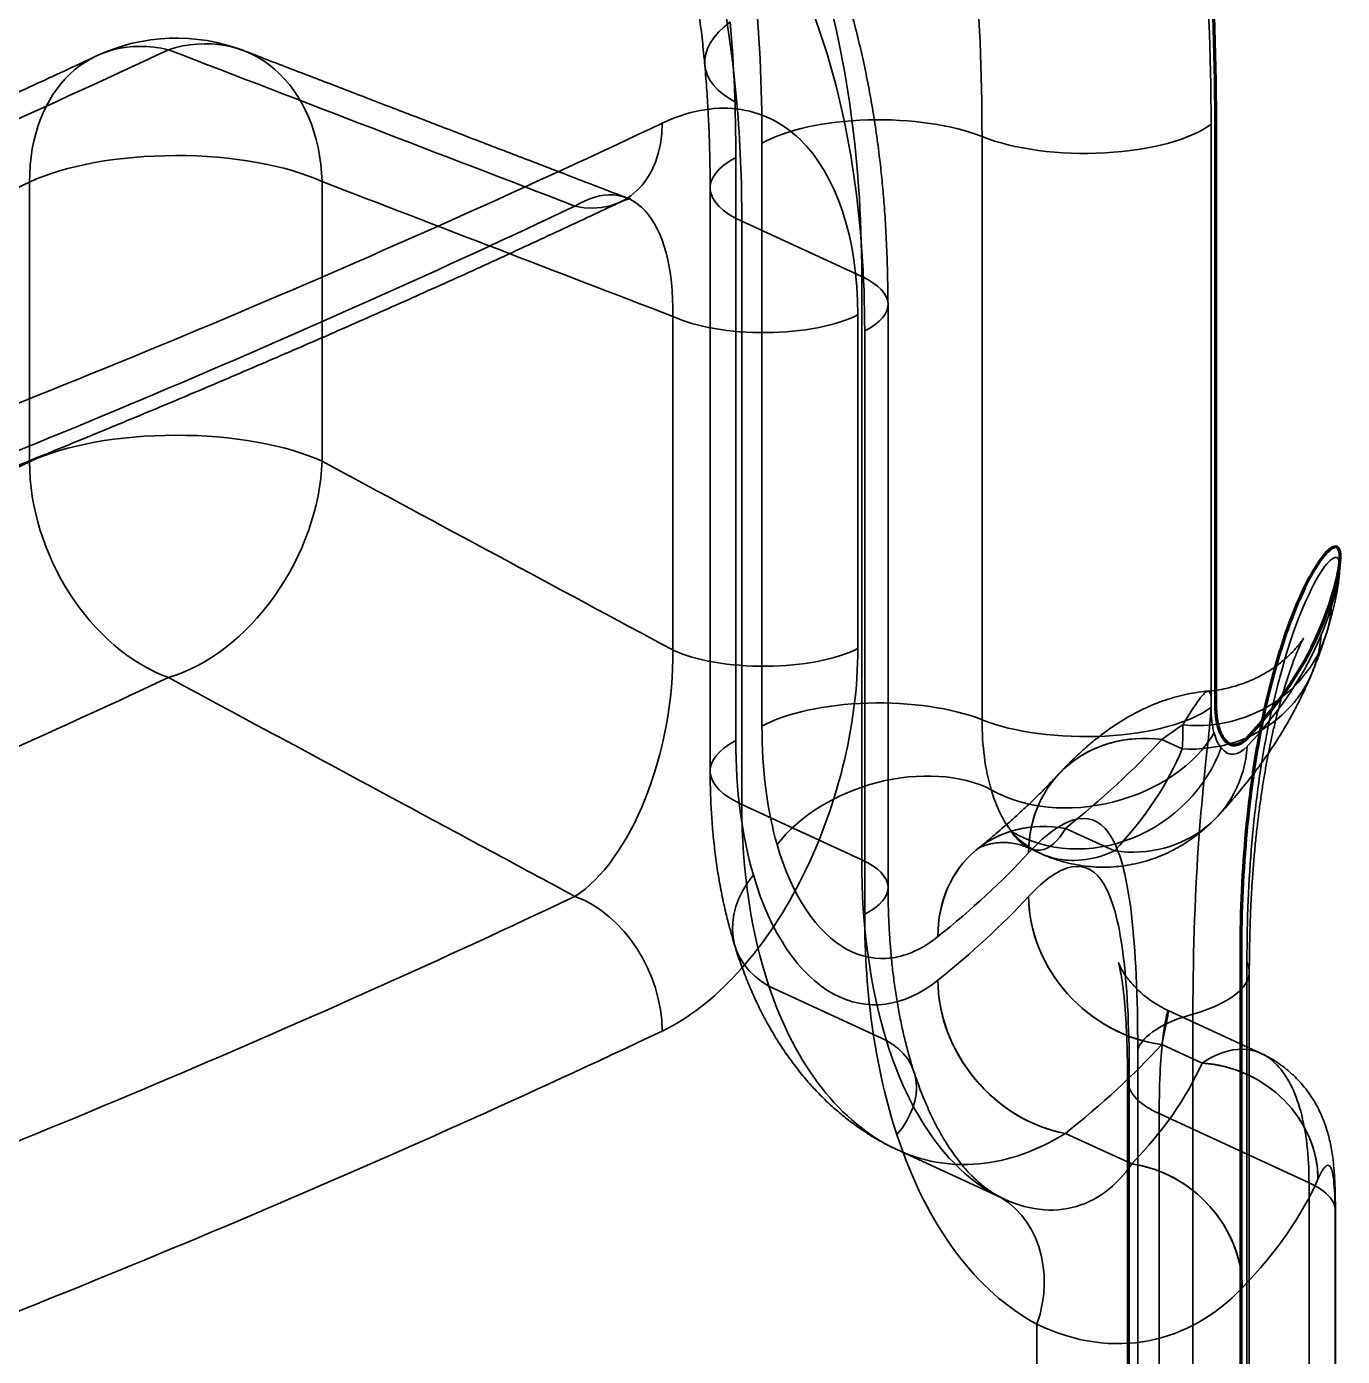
# Model space of a CAD drawing. Header units: millimetres. Extents: x -32 to 111, y -34 to 175.
# Drawn here: x 83 to 111, y 128.56 to 156.85 of the extents above; entities that cross this region are included whole.
import ezdxf

# ---------------------------------------------------------------- set-up
doc = ezdxf.new("R2010")
doc.units = ezdxf.units.MM
doc.layers.add('1', color=7, linetype='Continuous', true_color=0xffffff)

msp = doc.modelspace()

# ---------------------------------------------------------------- linework, layer by layer
at = {"layer": '1', "color": 151, "linetype": 'Continuous', "lineweight": 35}
for p, q in [((108.201, 142.364), (108.201, 154.769)), ((103.328, 154.507), (103.328, 142.102)), ((103.328, 142.102), (103.328, 154.507)), ((98.647, 154.368), (98.647, 141.963)), ((98.647, 141.963), (98.647, 154.368)), ((98.09, 141.659), (98.09, 154.064)), ((98.09, 154.064), (98.09, 141.659)), ((83.065, 153.541), (83.065, 147.592)), ((83.065, 147.592), (83.065, 153.541)), ((89.289, 153.55), (89.289, 147.601)), ((89.289, 147.601), (89.289, 153.55)), ((97.544, 153.416), (97.544, 141.012)), ((100.769, 151.529), (98.218, 152.705)), ((98.218, 140.301), (98.218, 152.705)), ((98.218, 152.705), (100.769, 151.529)), ((98.218, 152.705), (98.218, 140.301)), ((100.769, 151.529), (100.769, 139.124)), ((100.769, 139.124), (100.769, 151.529)), ((101.33, 138.531), (101.33, 150.936)), ((96.747, 143.587), (96.747, 150.683)), ((96.747, 150.683), (96.747, 143.587)), ((100.687, 143.617), (100.687, 150.713)), ((100.687, 150.713), (100.687, 143.617)), ((100.832, 150.374), (100.832, 137.969)), ((100.832, 137.969), (100.832, 150.374)), ((107.154, 141.682), (107.585, 141.483)), ((107.585, 141.483), (107.154, 141.682)), ((98.218, 140.301), (100.769, 139.124)), ((100.769, 139.124), (98.218, 140.301)), ((105.105, 139.792), (106.145, 139.313)), ((106.145, 139.313), (105.105, 139.792)), ((104.321, 139.375), (104.563, 139.263)), ((108.964, 118.414), (108.964, 136.951)), ((109.015, 118.207), (109.015, 136.744)), ((101.293, 135.282), (98.795, 136.434)), ((98.795, 136.434), (101.293, 135.282)), ((109.265, 135.006), (107.291, 135.917)), ((107.816, 135.843), (107.816, 117.306)), ((107.816, 117.306), (107.816, 135.843)), ((106.641, 135.087), (106.641, 116.55)), ((106.641, 116.55), (106.641, 135.087)), ((107.154, 135.194), (108.009, 134.8)), ((108.009, 134.8), (107.154, 135.194)), ((106.424, 134.437), (106.424, 115.9)), ((106.46, 116.073), (106.46, 134.61)), ((106.46, 134.61), (106.46, 116.073)), ((107.097, 133.726), (107.097, 115.189)), ((110.285, 132.255), (107.097, 133.726)), ((107.097, 115.189), (107.097, 133.726)), ((107.097, 133.726), (110.285, 132.255)), ((106.514, 132.654), (105.105, 133.304)), ((105.105, 133.304), (106.514, 132.654)), ((101.517, 132.96), (103.789, 131.912)), ((110.285, 113.718), (110.285, 132.255)), ((110.285, 132.255), (110.285, 113.718)), ((110.839, 131.588), (110.839, 126.106)), ((110.839, 126.106), (110.839, 131.588)), ((110.846, 113.126), (110.846, 131.663)), ((104.497, 129.243), (104.497, 102.278)), ((104.497, 102.278), (104.497, 129.243))]:
    msp.add_line(p, q, dxfattribs=at)
at = {"layer": '1', "color": 2, "linetype": 'Continuous', "lineweight": 200}
for p, q in [((108.294, 154.845), (108.294, 142.44)), ((108.833, 137.13), (108.833, 118.593))]:
    msp.add_line(p, q, dxfattribs=at)
at = {"layer": '1', "color": 151, "linetype": 'Continuous', "lineweight": 35}
msp.add_arc((86.186, 152.602), 4, 68.9765, 115.1193, dxfattribs=at)
for centre, major_axis, ratio, start_param, end_param in [((-99.417, 235.217), (249.993, 0), 0.375419, 5.226215, 5.564811), ((-99.417, 232.622), (-245, 0), 0.375419, 2.083226, 2.424614), ((-99.417, 232.622), (245, 0), 0.375419, 5.224819, 5.566207), ((-99.417, 232.622), (-247, 0), 0.375419, 2.084622, 2.423219), ((-99.417, 232.622), (247, 0), 0.375419, 5.226215, 5.564811), ((-99.417, 226.134), (245, 0), 0.375419, 5.224819, 5.566207), ((-99.417, 226.134), (-245, 0), 0.375419, 2.083226, 2.424614), ((-99.417, 226.134), (-247.5, 0), 0.375419, 2.084967, 2.422873), ((-99.417, 226.134), (247.5, 0), 0.375419, 5.22656, 5.564466), ((-99.417, 223.817), (-250, 0), 0.375419, 2.084967, 2.422873), ((-99.417, 223.817), (250, 0), 0.375419, 5.22656, 5.564466), ((86.186, 152.602), (1.698, -3.622), 0.723275, 2.620204, 4.137401), ((86.186, 152.602), (-1.698, 3.622), 0.723275, 5.761797, 7.278993), ((100.419, 156.296), (2.988, 0.269), 0.4751, 2.486303, 3.788775), ((100.419, 156.296), (-2.988, -0.269), 0.4751, 5.627895, 6.930368), ((86.186, 152.602), (1.435, 3.734), 0.737537, 5.235348, 6.817597), ((86.186, 152.602), (-1.435, -3.734), 0.737537, 2.093756, 3.676005), ((94.564, 155.374), (-1.07, 2.259), 0.726475, 2.617386, 4.134582), ((94.564, 155.374), (1.07, -2.259), 0.726475, 5.758978, 7.276174), ((101.135, 153.739), (3, 0), 0.375419, 0.750947, 2.548781), ((101.135, 153.739), (-3, 0), 0.375419, 3.89254, 5.690374), ((105.521, 155.276), (-3, 0), 0.375419, 0.750947, 2.675221), ((105.521, 155.276), (3, 0), 0.375419, 3.89254, 5.816814), ((86.186, 152.602), (4, 0), 0.375419, 0.683124, 2.46614), ((86.186, 152.602), (-4, 0), 0.375419, 3.824717, 5.607732), ((100.544, 153.416), (3, 0), 0.375419, 2.528836, 3.824717), ((100.544, 153.416), (-3, 0), 0.375419, 5.670428, 6.966309), ((98.83, 150.936), (-2.5, 0), 0.375419, 2.499757, 3.824717), ((98.83, 150.936), (2.5, 0), 0.375419, 5.641349, 6.966309), ((98.686, 151.276), (2.5, 0), 0.375419, 3.824717, 5.640377), ((98.686, 151.276), (-2.5, 0), 0.375419, 0.683124, 2.498784), ((86.186, 146.653), (-4, 0), 0.375419, 3.824717, 5.607732), ((86.186, 146.653), (4, 0), 0.375419, 0.683124, 2.46614), ((86.186, 146.653), (1.697, -3.622), 0.723404, 4.137704, 5.6549), ((86.186, 146.653), (-1.697, 3.622), 0.723404, 0.996111, 2.513308), ((86.186, 146.653), (-1.896, -3.522), 0.698239, 0.602702, 2.184951), ((86.186, 146.653), (1.896, 3.522), 0.698239, 3.744294, 5.326544), ((107.787, 144.821), (2.863, -0.896), 0.942018, 4.936409, 6.497479), ((107.787, 144.821), (-2.863, 0.896), 0.942018, 1.794816, 3.355886), ((107.585, 144.264), (-2.78, 1.126), 0.916318, 1.926252, 3.430332), ((107.585, 144.264), (2.78, -1.126), 0.916318, 5.067844, 6.571924), ((75.949, 145.885), (34.993, 0), 0.375419, 5.945903, 6.13225), ((98.686, 144.179), (2.5, 0), 0.375419, 3.824717, 5.640377), ((98.686, 144.179), (-2.5, 0), 0.375419, 0.683124, 2.498784), ((101.135, 141.334), (3, 0), 0.375419, 0.750947, 2.548781), ((101.135, 141.334), (-3, 0), 0.375419, 3.89254, 5.690374), ((105.521, 142.871), (3, 0), 0.375419, 3.89254, 5.816814), ((105.521, 142.871), (-3, 0), 0.375419, 0.750947, 2.675221), ((105.57, 142.403), (-2.92, -0.688), 0.706814, 0.642433, 2.549988), ((105.57, 142.403), (2.92, 0.688), 0.706814, 3.784026, 5.69158), ((107.154, 138.901), (-2.201, 2.038), 0.87549, 5.393479, 6.964276), ((107.154, 138.901), (2.201, -2.038), 0.87549, 2.251887, 3.822683), ((100.544, 141.012), (-3, 0), 0.375419, 5.670428, 6.966309), ((100.544, 141.012), (3, 0), 0.375419, 2.528836, 3.824717), ((105.688, 142.109), (-2.494, -1.667), 0.879249, 0.397939, 2.269907), ((105.688, 142.109), (2.494, 1.667), 0.879249, 3.539532, 5.411499), ((57.807, 148.12), (-52.242, 0), 0.375419, 2.703035, 2.807114), ((57.807, 148.12), (52.242, 0), 0.375419, 5.844628, 5.948707), ((106.145, 142.093), (2.192, -2.048), 0.874598, 5.397574, 6.901656), ((106.145, 142.093), (-2.192, 2.048), 0.874598, 2.255982, 3.760063), ((75.949, 143.29), (32, 0), 0.375419, 5.945786, 6.13225), ((75.949, 143.29), (-32, 0), 0.375419, 2.804194, 2.990658), ((101.476, 138.828), (2.867, 0.882), 0.656441, 0.596601, 2.401467), ((101.476, 138.828), (-2.867, -0.882), 0.656441, 3.738194, 5.54306), ((105.105, 137.012), (-1.875, 2.342), 0.839142, 5.521391, 7.092188), ((105.105, 137.012), (1.875, -2.342), 0.839142, 2.379799, 3.950595), ((57.807, 145.34), (-49.242, 0), 0.375419, 2.703035, 2.807114), ((57.807, 145.34), (49.242, 0), 0.375419, 5.844628, 5.948707), ((98.83, 138.531), (-2.5, 0), 0.375419, 2.499757, 3.824717), ((98.83, 138.531), (2.5, 0), 0.375419, 5.641349, 6.966309), ((100.94, 138.168), (-2.863, -0.897), 0.65145, 5.5227, 6.828463), ((100.94, 138.168), (2.863, 0.897), 0.65145, 2.381108, 3.686871), ((94.564, 136.063), (1.071, -2.259), 0.72639, 0.992789, 2.509985), ((94.564, 136.063), (-1.071, 2.259), 0.72639, 4.134381, 5.651578), ((57.807, 144.413), (49.242, 0), 0.375419, 5.844628, 5.948707), ((57.807, 144.413), (-49.242, 0), 0.375419, 2.703035, 2.807114), ((107.154, 137.975), (2.201, -2.038), 0.87549, 3.822683, 5.393479), ((107.154, 137.975), (-2.201, 2.038), 0.87549, 0.68109, 2.251887), ((106.015, 136.744), (-3, 0), 0.375419, 2.214693, 3.325978), ((106.015, 136.744), (3, 0), 0.375419, 5.356285, 6.467571), ((105.105, 136.085), (1.875, -2.342), 0.839142, 3.950595, 5.521391), ((105.105, 136.085), (-1.875, 2.342), 0.839142, 0.809002, 2.379799), ((109.617, 134.943), (3, 0), 0.375419, 2.214693, 3.012802), ((109.617, 134.943), (-3, 0), 0.375419, 5.356285, 6.154395), ((99.506, 133.836), (-2.378, -0.773), 0.641251, 2.33967, 3.680054), ((99.506, 133.836), (2.378, 0.773), 0.641251, 5.481263, 6.821647), ((57.807, 141.632), (-52.242, 0), 0.375419, 2.703035, 2.807114), ((57.807, 141.632), (52.242, 0), 0.375419, 5.844628, 5.948707), ((75.949, 136.802), (-32.5, 0), 0.375419, 2.794783, 2.976789), ((75.949, 136.802), (32.5, 0), 0.375419, 5.936375, 6.118381), ((108.009, 132.483), (-2.286, 1.013), 0.914297, 3.526434, 5.09723), ((108.009, 132.483), (2.286, -1.013), 0.914297, 0.384841, 1.955638), ((109.424, 134.437), (-3, 0), 0.375419, 6.128334, 6.966309), ((109.424, 134.437), (3, 0), 0.375419, 2.986741, 3.824717), ((106.514, 130.337), (1.801, -1.734), 0.871672, 0.698168, 2.268965), ((106.514, 130.337), (-1.801, 1.734), 0.871672, 3.839761, 5.410557), ((75.949, 134.484), (-35, 0), 0.375419, 2.794783, 2.976789), ((75.949, 134.484), (35, 0), 0.375419, 5.936375, 6.118381), ((108.346, 131.663), (-2.5, 0), 0.375419, 3.062167, 3.824717), ((108.346, 131.663), (2.5, 0), 0.375419, 6.203759, 6.966309), ((102.458, 129.786), (1.211, 2.187), 0.836569, 4.918896, 6.335494), ((102.458, 129.786), (-1.211, -2.187), 0.836569, 1.777303, 3.193902)]:
    msp.add_ellipse(centre, major_axis=major_axis, ratio=ratio, start_param=start_param, end_param=end_param, dxfattribs=at)
at = {"layer": '1', "color": 2, "linetype": 'Continuous', "lineweight": 200}
for centre, major_axis, start_param, end_param in [((-99.417, 235.402), (-250, 0), 2.084622, 2.423219), ((75.949, 146.07), (-35, 0), 2.804194, 2.990658)]:
    msp.add_ellipse(centre, major_axis=major_axis, ratio=0.375419, start_param=start_param, end_param=end_param, dxfattribs=at)
at = {"layer": '1', "color": 151, "linetype": 'Continuous', "lineweight": 35}
for points, knots in [([(84.076, 172.157), (83.837, 172.054), (83.142, 171.756), (81.983, 171.266), (80.595, 170.688), (79.193, 170.115), (77.777, 169.547), (76.349, 168.982), (74.906, 168.422), (73.451, 167.867), (71.983, 167.316), (70.502, 166.77), (69.008, 166.228), (67.501, 165.691), (65.982, 165.159), (64.45, 164.631), (62.906, 164.109), (61.349, 163.591), (59.781, 163.078), (58.2, 162.57), (56.608, 162.067), (55.004, 161.569), (53.388, 161.076), (51.761, 160.589), (50.122, 160.106), (48.472, 159.629), (46.811, 159.157), (45.139, 158.69), (43.456, 158.229), (41.763, 157.772), (40.058, 157.322), (38.343, 156.876), (36.618, 156.437), (34.883, 156.002), (33.137, 155.574), (31.382, 155.15), (29.616, 154.733), (27.841, 154.321), (26.057, 153.915), (24.263, 153.514), (22.459, 153.119), (21.065, 152.82), (20.272, 152.652), (20.086, 152.613)], [0, 0, 0, 0, 0.013224, 0.03828, 0.06334, 0.088402, 0.113467, 0.138535, 0.163606, 0.18868, 0.213757, 0.238836, 0.263919, 0.289003, 0.314091, 0.339181, 0.364273, 0.389368, 0.414465, 0.439565, 0.464667, 0.489771, 0.514878, 0.539987, 0.565098, 0.59021, 0.615325, 0.640442, 0.665561, 0.690682, 0.715805, 0.740929, 0.766056, 0.791184, 0.816313, 0.841445, 0.866578, 0.891712, 0.916849, 0.941986, 0.967125, 0.992266, 1, 1, 1, 1]), ([(22.608, 151.713), (22.933, 151.782), (23.874, 151.982), (25.425, 152.318), (27.259, 152.722), (29.084, 153.132), (30.899, 153.548), (32.705, 153.971), (34.502, 154.398), (36.289, 154.832), (38.066, 155.272), (39.833, 155.717), (41.591, 156.168), (43.338, 156.625), (45.076, 157.087), (46.802, 157.555), (48.519, 158.029), (50.225, 158.508), (51.92, 158.993), (53.604, 159.483), (55.278, 159.979), (56.94, 160.48), (58.591, 160.986), (60.231, 161.498), (61.859, 162.016), (63.476, 162.538), (65.082, 163.066), (66.675, 163.599), (68.257, 164.138), (69.827, 164.681), (71.384, 165.23), (72.93, 165.784), (74.463, 166.343), (75.984, 166.907), (77.492, 167.476), (78.987, 168.05), (80.47, 168.629), (81.94, 169.213), (83.397, 169.802), (84.841, 170.396), (86.286, 171), (87.244, 171.408), (87.727, 171.615)], [0, 0, 0, 0, 0.013281, 0.038528, 0.063776, 0.089025, 0.114276, 0.139528, 0.164782, 0.190038, 0.215295, 0.240553, 0.265814, 0.291076, 0.31634, 0.341605, 0.366872, 0.392142, 0.417413, 0.442686, 0.467961, 0.493238, 0.518517, 0.543799, 0.569082, 0.594368, 0.619656, 0.644947, 0.670239, 0.695534, 0.720832, 0.746132, 0.771435, 0.79674, 0.822048, 0.847358, 0.872671, 0.897987, 0.923306, 0.948628, 0.973953, 1, 1, 1, 1]), ([(98.112, 155.225), (97.915, 157.499), (97.454, 159.505), (96.388, 162.036), (95.969, 162.796), (95.034, 164.107), (94.514, 164.668), (92.787, 166.063), (91.462, 166.579), (89.24, 166.722), (88.472, 166.662), (86.9, 166.336), (86.081, 166.064), (85.263, 165.694)], [0, 0, 0, 0, 0.25, 0.25, 0.375, 0.375, 0.5, 0.5, 0.75, 0.75, 0.875, 0.875, 1, 1, 1, 1]), ([(85.263, 165.694), (86.081, 166.064), (86.9, 166.336), (88.472, 166.662), (89.24, 166.722), (91.462, 166.579), (92.787, 166.063), (94.514, 164.668), (95.034, 164.107), (95.969, 162.796), (96.388, 162.036), (97.454, 159.505), (97.915, 157.499), (98.112, 155.225)], [0, 0, 0, 0, 0.125, 0.125, 0.25, 0.25, 0.5, 0.5, 0.625, 0.625, 0.75, 0.75, 1, 1, 1, 1]), ([(92.463, 166.054), (92.547, 166.015), (92.722, 165.929), (92.983, 165.782), (93.244, 165.614), (93.496, 165.432), (93.739, 165.236), (93.975, 165.027), (94.202, 164.804), (94.424, 164.566), (94.636, 164.317), (94.839, 164.056), (95.035, 163.783), (95.223, 163.498), (95.405, 163.2), (95.581, 162.888), (95.752, 162.561), (95.917, 162.22), (96.075, 161.864), (96.227, 161.495), (96.37, 161.115), (96.506, 160.723), (96.634, 160.319), (96.754, 159.904), (96.866, 159.476), (96.97, 159.037), (97.066, 158.585), (97.154, 158.121), (97.233, 157.648), (97.304, 157.165), (97.366, 156.672), (97.406, 156.29), (97.426, 156.073), (97.431, 156.026)], [0, 0, 0, 0, 0.035602, 0.074706, 0.113212, 0.150948, 0.187854, 0.223046, 0.259187, 0.294298, 0.328491, 0.36192, 0.394738, 0.427087, 0.459098, 0.49089, 0.522559, 0.554134, 0.586104, 0.617773, 0.649204, 0.680453, 0.711575, 0.74262, 0.773634, 0.804661, 0.835728, 0.866878, 0.898083, 0.929051, 0.960132, 0.991476, 1, 1, 1, 1]), ([(86.864, 164.956), (88.742, 165.73), (90.606, 166.005), (93.962, 165.526), (95.5, 164.769), (97.399, 162.942), (97.976, 162.206), (98.97, 160.537), (99.389, 159.607), (100.073, 157.552), (100.335, 156.425), (100.681, 154.07), (100.769, 152.831), (100.769, 151.529)], [0, 0, 0, 0, 0.25, 0.25, 0.5, 0.5, 0.625, 0.625, 0.75, 0.75, 0.875, 0.875, 1, 1, 1, 1]), ([(100.769, 151.529), (100.769, 152.831), (100.681, 154.07), (100.335, 156.425), (100.073, 157.552), (99.389, 159.607), (98.97, 160.537), (97.976, 162.206), (97.399, 162.942), (95.5, 164.769), (93.962, 165.526), (90.606, 166.005), (88.742, 165.73), (86.864, 164.956)], [0, 0, 0, 0, 0.125, 0.125, 0.25, 0.25, 0.375, 0.375, 0.5, 0.5, 0.75, 0.75, 1, 1, 1, 1]), ([(101.328, 150.936), (101.327, 151.028), (101.323, 151.34), (101.312, 151.851), (101.288, 152.448), (101.255, 152.978), (101.214, 153.458), (101.164, 153.94), (101.1, 154.45), (101.019, 154.988), (100.927, 155.518), (100.822, 156.041), (100.704, 156.556), (100.575, 157.062), (100.433, 157.556), (100.28, 158.041), (100.114, 158.516), (99.935, 158.981), (99.745, 159.433), (99.542, 159.873), (99.328, 160.301), (99.101, 160.718), (98.862, 161.121), (98.612, 161.508), (98.353, 161.88), (98.082, 162.239), (97.8, 162.583), (97.507, 162.912), (97.205, 163.224), (96.896, 163.518), (96.578, 163.795), (96.253, 164.055), (95.918, 164.3), (95.575, 164.528), (95.224, 164.74), (94.866, 164.936), (94.62, 165.056), (94.496, 165.113), (94.495, 165.114)], [0, 0, 0, 0, 0.014169, 0.048488, 0.079321, 0.107561, 0.131915, 0.155716, 0.185387, 0.215101, 0.244856, 0.274652, 0.304487, 0.334358, 0.364175, 0.3938, 0.423718, 0.45353, 0.483254, 0.512908, 0.542511, 0.572131, 0.602079, 0.631158, 0.660347, 0.689563, 0.718696, 0.747662, 0.776377, 0.804764, 0.832769, 0.860726, 0.888629, 0.91648, 0.944281, 0.972038, 0.999757, 1, 1, 1, 1]), ([(88.745, 162.021), (90.389, 162.726), (91.993, 162.987), (94.903, 162.621), (96.237, 161.986), (97.889, 160.414), (98.392, 159.778), (99.259, 158.325), (99.625, 157.512), (100.222, 155.707), (100.452, 154.712), (100.755, 152.63), (100.832, 151.532), (100.832, 150.374)], [0, 0, 0, 0, 0.25, 0.25, 0.5, 0.5, 0.625, 0.625, 0.75, 0.75, 0.875, 0.875, 1, 1, 1, 1]), ([(100.832, 150.374), (100.832, 151.532), (100.755, 152.63), (100.452, 154.712), (100.222, 155.707), (99.625, 157.512), (99.259, 158.325), (98.392, 159.778), (97.889, 160.414), (96.237, 161.986), (94.903, 162.621), (91.993, 162.987), (90.389, 162.726), (88.745, 162.021)], [0, 0, 0, 0, 0.125, 0.125, 0.25, 0.25, 0.375, 0.375, 0.5, 0.5, 0.75, 0.75, 1, 1, 1, 1]), ([(84.488, 156.223), (84.26, 156.116), (83.59, 155.804), (82.472, 155.289), (81.128, 154.68), (79.776, 154.078), (78.412, 153.481), (77.036, 152.89), (75.642, 152.3), (74.235, 151.714), (72.814, 151.133), (71.38, 150.557), (69.932, 149.984), (68.471, 149.416), (66.996, 148.852), (65.508, 148.293), (64.006, 147.738), (62.493, 147.188), (60.966, 146.642), (59.428, 146.102), (57.876, 145.565), (56.31, 145.033), (54.732, 144.506), (53.141, 143.984), (51.538, 143.466), (49.924, 142.954), (48.3, 142.447), (46.665, 141.946), (45.02, 141.45), (43.363, 140.959), (41.693, 140.473), (40.012, 139.992), (38.32, 139.516), (36.615, 139.045), (34.9, 138.579), (33.174, 138.119), (31.436, 137.664), (29.688, 137.214), (27.929, 136.77), (26.16, 136.331), (24.381, 135.898), (22.592, 135.47), (20.793, 135.048), (18.985, 134.632), (17.168, 134.221), (15.341, 133.817), (13.505, 133.418), (11.661, 133.024), (9.808, 132.637), (7.947, 132.256), (6.079, 131.881), (4.245, 131.521), (3.033, 131.287), (2.446, 131.175)], [0, 0, 0, 0, 0.010344, 0.03021, 0.050067, 0.069912, 0.089475, 0.109254, 0.129028, 0.148799, 0.168568, 0.18834, 0.208113, 0.227892, 0.247678, 0.267472, 0.287279, 0.307093, 0.326864, 0.346659, 0.366471, 0.386298, 0.406133, 0.425973, 0.445812, 0.465645, 0.485466, 0.505273, 0.525053, 0.544852, 0.564662, 0.584481, 0.604308, 0.624142, 0.643984, 0.663831, 0.683683, 0.70354, 0.723401, 0.743265, 0.76313, 0.782997, 0.802864, 0.822731, 0.842597, 0.86246, 0.882321, 0.902178, 0.92203, 0.941878, 0.961719, 0.981532, 1, 1, 1, 1]), ([(86.019, 156.354), (80.398, 153.717), (74.429, 151.205), (61.804, 146.426), (55.13, 144.154), (41.208, 139.9), (33.938, 137.91), (18.884, 134.234), (11.114, 132.549), (3.1, 131.02)], [0, 0, 0, 0, 0.25, 0.25, 0.5, 0.5, 0.75, 0.75, 1, 1, 1, 1]), ([(3.1, 131.02), (11.114, 132.549), (18.884, 134.234), (33.938, 137.91), (41.208, 139.9), (55.13, 144.154), (61.804, 146.426), (74.429, 151.205), (80.398, 153.717), (86.019, 156.354)], [0, 0, 0, 0, 0.25, 0.25, 0.5, 0.5, 0.75, 0.75, 1, 1, 1, 1]), ([(97.43, 156.027), (97.439, 155.935), (97.461, 155.671), (97.492, 155.228), (97.519, 154.697), (97.536, 154.189), (97.543, 153.761), (97.545, 153.512), (97.546, 153.416)], [0, 0, 0, 0, 0.109402, 0.313975, 0.518645, 0.72297, 0.893571, 1, 1, 1, 1]), ([(100.687, 150.713), (100.687, 152.355), (100.221, 153.712), (99.067, 154.818), (98.609, 155.037), (97.607, 155.153), (97.073, 155.052), (96.523, 154.792)], [0, 0, 0, 0, 0.5, 0.5, 0.75, 0.75, 1, 1, 1, 1]), ([(96.523, 154.792), (97.073, 155.052), (97.607, 155.153), (98.609, 155.037), (99.067, 154.818), (100.221, 153.712), (100.687, 152.355), (100.687, 150.713)], [0, 0, 0, 0, 0.25, 0.25, 0.5, 0.5, 1, 1, 1, 1]), ([(96.523, 154.792), (90.883, 152.12), (84.876, 149.574), (72.135, 144.728), (65.407, 142.434), (51.348, 138.139), (43.987, 136.13), (28.784, 132.437), (20.927, 130.747), (12.812, 129.215)], [0, 0, 0, 0, 0.25, 0.25, 0.5, 0.5, 0.75, 0.75, 1, 1, 1, 1]), ([(12.812, 129.215), (20.927, 130.747), (28.784, 132.437), (43.987, 136.13), (51.348, 138.139), (65.407, 142.434), (72.135, 144.728), (84.876, 149.574), (90.883, 152.12), (96.523, 154.792)], [0, 0, 0, 0, 0.25, 0.25, 0.5, 0.5, 0.75, 0.75, 1, 1, 1, 1]), ([(83.065, 153.541), (77.526, 150.944), (71.646, 148.469), (59.208, 143.762), (52.633, 141.524), (38.919, 137.333), (31.758, 135.373), (16.929, 131.751), (9.276, 130.091), (1.382, 128.584)], [0, 0, 0, 0, 0.25, 0.25, 0.5, 0.5, 0.75, 0.75, 1, 1, 1, 1]), ([(1.382, 128.584), (9.276, 130.091), (16.929, 131.751), (31.758, 135.373), (38.919, 137.333), (52.633, 141.524), (59.208, 143.762), (71.646, 148.469), (77.526, 150.944), (83.065, 153.541)], [0, 0, 0, 0, 0.25, 0.25, 0.5, 0.5, 0.75, 0.75, 1, 1, 1, 1]), ([(96.747, 150.683), (96.77, 151.706), (96.545, 152.513), (95.779, 153.343), (95.244, 153.38), (94.668, 153.029)], [0, 0, 0, 0, 0.5, 0.5, 1, 1, 1, 1]), ([(94.668, 153.029), (95.244, 153.38), (95.779, 153.343), (96.545, 152.513), (96.77, 151.706), (96.747, 150.683)], [0, 0, 0, 0, 0.5, 0.5, 1, 1, 1, 1]), ([(94.668, 153.029), (89.081, 150.384), (83.13, 147.861), (70.509, 143.062), (63.845, 140.79), (49.919, 136.535), (42.628, 134.545), (27.57, 130.887), (19.788, 129.212), (11.75, 127.695)], [0, 0, 0, 0, 0.25, 0.25, 0.5, 0.5, 0.75, 0.75, 1, 1, 1, 1]), ([(11.75, 127.695), (19.788, 129.212), (27.57, 130.887), (42.628, 134.545), (49.919, 136.535), (63.845, 140.79), (70.509, 143.062), (83.13, 147.861), (89.081, 150.384), (94.668, 153.029)], [0, 0, 0, 0, 0.25, 0.25, 0.5, 0.5, 0.75, 0.75, 1, 1, 1, 1]), ([(12.153, 127.597), (12.467, 127.657), (13.414, 127.836), (14.989, 128.14), (16.874, 128.511), (18.747, 128.887), (20.611, 129.269), (22.467, 129.657), (24.315, 130.052), (26.154, 130.452), (27.983, 130.858), (29.803, 131.27), (31.614, 131.688), (33.416, 132.112), (35.209, 132.542), (36.993, 132.977), (38.768, 133.419), (40.531, 133.866), (42.285, 134.318), (44.027, 134.776), (45.761, 135.24), (47.485, 135.71), (49.199, 136.186), (50.903, 136.667), (52.596, 137.153), (54.277, 137.645), (55.945, 138.142), (57.602, 138.644), (59.246, 139.151), (60.878, 139.664), (62.5, 140.181), (64.111, 140.705), (65.711, 141.234), (67.299, 141.768), (68.876, 142.307), (70.442, 142.852), (71.995, 143.402), (73.537, 143.957), (75.066, 144.517), (76.583, 145.082), (78.087, 145.653), (79.579, 146.228), (81.057, 146.808), (82.523, 147.392), (83.975, 147.982), (85.414, 148.576), (86.84, 149.175), (88.252, 149.778), (89.65, 150.386), (91.034, 150.999), (92.404, 151.615), (93.759, 152.236), (94.833, 152.737), (95.455, 153.031), (95.634, 153.115)], [0, 0, 0, 0, 0.009732, 0.029388, 0.049035, 0.068665, 0.088231, 0.107859, 0.127481, 0.147098, 0.166713, 0.186328, 0.205944, 0.225564, 0.245189, 0.264821, 0.284464, 0.304121, 0.323725, 0.34335, 0.362991, 0.382643, 0.402304, 0.421967, 0.441628, 0.461282, 0.480924, 0.50055, 0.520151, 0.539767, 0.559392, 0.579026, 0.598669, 0.618319, 0.637976, 0.657639, 0.677307, 0.69698, 0.716657, 0.736336, 0.756018, 0.775702, 0.795386, 0.81507, 0.834753, 0.854435, 0.874114, 0.89379, 0.913462, 0.933129, 0.952792, 0.97246, 0.992064, 1, 1, 1, 1]), ([(95.634, 153.115), (95.656, 153.125), (95.701, 153.145), (95.758, 153.166), (95.803, 153.179), (95.833, 153.186), (95.845, 153.187), (95.845, 153.187), (95.834, 153.187), (95.805, 153.19), (95.779, 153.198), (95.766, 153.203), (95.765, 153.203)], [0, 0, 0, 0, 0.079848, 0.172783, 0.266922, 0.362945, 0.449314, 0.540199, 0.669156, 0.814301, 0.992176, 1, 1, 1, 1]), ([(83.065, 147.592), (77.526, 144.999), (71.64, 142.523), (59.177, 137.81), (52.609, 135.576), (38.893, 131.387), (31.723, 129.424), (16.922, 125.806), (9.276, 124.146), (1.382, 122.636)], [0, 0, 0, 0, 0.25, 0.25, 0.5, 0.5, 0.75, 0.75, 1, 1, 1, 1]), ([(1.382, 122.636), (9.276, 124.146), (16.922, 125.806), (31.723, 129.424), (38.893, 131.387), (52.609, 135.576), (59.177, 137.81), (71.64, 142.523), (77.526, 144.999), (83.065, 147.592)], [0, 0, 0, 0, 0.25, 0.25, 0.5, 0.5, 0.75, 0.75, 1, 1, 1, 1]), ([(108.964, 136.951), (108.964, 137.85), (109.001, 138.695), (109.139, 140.278), (109.241, 141.022), (109.609, 142.999), (109.941, 144.015), (110.377, 144.983), (110.513, 145.22), (110.736, 145.513), (110.824, 145.572), (110.987, 145.509), (110.959, 145.147), (110.764, 144.518)], [0, 0, 0, 0, 0.125, 0.125, 0.25, 0.25, 0.5, 0.5, 0.625, 0.625, 0.75, 0.75, 1, 1, 1, 1]), ([(110.654, 143.931), (110.66, 143.953), (110.69, 144.05), (110.737, 144.214), (110.794, 144.425), (110.844, 144.64), (110.882, 144.836), (110.91, 145.008), (110.928, 145.156), (110.936, 145.25), (110.939, 145.289)], [0, 0, 0, 0, 0.048816, 0.21898, 0.390033, 0.570968, 0.711013, 0.829065, 0.930909, 1, 1, 1, 1]), ([(110.764, 144.518), (110.749, 144.469), (110.733, 144.42), (110.7, 144.321), (110.682, 144.27), (110.627, 144.119), (110.588, 144.017), (110.545, 143.912)], [0, 0, 0, 0, 0.255303, 0.255303, 0.510606, 0.510606, 1, 1, 1, 1]), ([(109.015, 136.742), (109.015, 136.88), (109.018, 137.149), (109.026, 137.533), (109.036, 137.884), (109.05, 138.213), (109.069, 138.548), (109.093, 138.906), (109.124, 139.276), (109.161, 139.641), (109.201, 139.994), (109.245, 140.333), (109.292, 140.657), (109.343, 140.965), (109.395, 141.258), (109.451, 141.541), (109.51, 141.815), (109.571, 142.077), (109.633, 142.323), (109.694, 142.549), (109.754, 142.756), (109.812, 142.942), (109.869, 143.113), (109.924, 143.271), (109.978, 143.412), (110.027, 143.534), (110.07, 143.635), (110.106, 143.713), (110.133, 143.77), (110.152, 143.807), (110.164, 143.829), (110.169, 143.837), (110.165, 143.832), (110.154, 143.814), (110.135, 143.785), (110.107, 143.747), (110.071, 143.701), (110.027, 143.647), (109.974, 143.587), (109.911, 143.521), (109.837, 143.45), (109.752, 143.374), (109.655, 143.295), (109.544, 143.214), (109.418, 143.131), (109.278, 143.049), (109.122, 142.971), (108.952, 142.898), (108.77, 142.833), (108.576, 142.779), (108.374, 142.738), (108.225, 142.719), (108.145, 142.711), (108.135, 142.711)], [0, 0, 0, 0, 0.026098, 0.051232, 0.074007, 0.09496, 0.117298, 0.142883, 0.1699, 0.196883, 0.223786, 0.250558, 0.277147, 0.303502, 0.329604, 0.355832, 0.383173, 0.410549, 0.437773, 0.464695, 0.49116, 0.517012, 0.542177, 0.569548, 0.596076, 0.622234, 0.647822, 0.672618, 0.693938, 0.714051, 0.732853, 0.752891, 0.769549, 0.785121, 0.799588, 0.813053, 0.825643, 0.837504, 0.848791, 0.859664, 0.870286, 0.880813, 0.891354, 0.902034, 0.912967, 0.924232, 0.935863, 0.947846, 0.960133, 0.972657, 0.985355, 0.998171, 1, 1, 1, 1]), ([(110.359, 143.124), (110.38, 143.175), (110.436, 143.313), (110.523, 143.544), (110.597, 143.756), (110.639, 143.888), (110.65, 143.924)], [0, 0, 0, 0, 0.186282, 0.503448, 0.861564, 1, 1, 1, 1]), ([(94.668, 138.346), (95.244, 138.711), (95.782, 139.466), (96.545, 141.376), (96.77, 142.543), (96.747, 143.587)], [0, 0, 0, 0, 0.5, 0.5, 1, 1, 1, 1]), ([(96.747, 143.587), (96.77, 142.543), (96.545, 141.376), (95.782, 139.466), (95.244, 138.711), (94.668, 138.346)], [0, 0, 0, 0, 0.5, 0.5, 1, 1, 1, 1]), ([(96.523, 135.48), (97.622, 136.001), (98.686, 137.164), (99.837, 139.403), (100.15, 140.235), (100.575, 141.935), (100.687, 142.796), (100.687, 143.617)], [0, 0, 0, 0, 0.5, 0.5, 0.75, 0.75, 1, 1, 1, 1]), ([(100.687, 143.617), (100.687, 142.796), (100.575, 141.935), (100.15, 140.235), (99.837, 139.403), (98.686, 137.164), (97.622, 136.001), (96.523, 135.48)], [0, 0, 0, 0, 0.25, 0.25, 0.5, 0.5, 1, 1, 1, 1]), ([(108.337, 140.045), (108.394, 140.107), (108.556, 140.283), (108.81, 140.577), (109.091, 140.93), (109.353, 141.286), (109.594, 141.646), (109.814, 142.008), (110.015, 142.372), (110.191, 142.729), (110.304, 142.986), (110.358, 143.119), (110.366, 143.137)], [0, 0, 0, 0, 0.066303, 0.187601, 0.307689, 0.426121, 0.542785, 0.657619, 0.770613, 0.881802, 0.98363, 1, 1, 1, 1]), ([(86.019, 143.001), (80.398, 140.368), (74.424, 137.855), (61.773, 133.07), (55.105, 130.802), (41.182, 126.549), (33.902, 124.556), (18.876, 120.884), (11.114, 119.2), (3.1, 117.667)], [0, 0, 0, 0, 0.25, 0.25, 0.5, 0.5, 0.75, 0.75, 1, 1, 1, 1]), ([(3.1, 117.667), (11.114, 119.2), (18.876, 120.884), (33.902, 124.556), (41.182, 126.549), (55.105, 130.802), (61.773, 133.07), (74.424, 137.855), (80.398, 140.368), (86.019, 143.001)], [0, 0, 0, 0, 0.25, 0.25, 0.5, 0.5, 0.75, 0.75, 1, 1, 1, 1]), ([(108.134, 142.712), (108.104, 142.709), (107.993, 142.698), (107.805, 142.671), (107.571, 142.622), (107.342, 142.56), (107.118, 142.484), (106.897, 142.395), (106.68, 142.294), (106.458, 142.176), (106.234, 142.041), (106.008, 141.888), (105.822, 141.748), (105.686, 141.638), (105.605, 141.57), (105.533, 141.507), (105.437, 141.422), (105.32, 141.312), (105.184, 141.178), (105.07, 141.061), (105.002, 140.99), (104.975, 140.962)], [0, 0, 0, 0, 0.02098, 0.077527, 0.134715, 0.192807, 0.252129, 0.31309, 0.376205, 0.442606, 0.516258, 0.591175, 0.671129, 0.715635, 0.740547, 0.765598, 0.790085, 0.844762, 0.900881, 0.960133, 1, 1, 1, 1]), ([(107.816, 135.843), (107.816, 137.267), (107.868, 138.541), (108.017, 140.601), (108.113, 141.401), (108.218, 142.449), (108.227, 142.707), (108.059, 142.714), (107.884, 142.469), (107.6, 141.992)], [0, 0, 0, 0, 0.25, 0.25, 0.5, 0.5, 0.75, 0.75, 1, 1, 1, 1]), ([(107.6, 141.992), (107.884, 142.469), (108.059, 142.714), (108.227, 142.707), (108.218, 142.449), (108.113, 141.401), (108.017, 140.601), (107.868, 138.541), (107.816, 137.267), (107.816, 135.843)], [0, 0, 0, 0, 0.25, 0.25, 0.5, 0.5, 0.75, 0.75, 1, 1, 1, 1]), ([(108.262, 141.83), (108.252, 141.868), (108.243, 141.909), (108.228, 141.995), (108.221, 142.04), (108.206, 142.173), (108.201, 142.267), (108.201, 142.364)], [0, 0, 0, 0, 0.260426, 0.260426, 0.520908, 0.520908, 1, 1, 1, 1]), ([(107.585, 141.483), (107.585, 141.483), (107.585, 141.483), (107.602, 141.664), (107.607, 141.833), (107.6, 141.992)], [0, 0, 0, 0, 0.000041, 0.000041, 1, 1, 1, 1]), ([(107.6, 141.992), (107.607, 141.833), (107.602, 141.664), (107.585, 141.483), (107.585, 141.483), (107.585, 141.483)], [0, 0, 0, 0, 0.999959, 0.999959, 1, 1, 1, 1]), ([(108.411, 141.508), (108.396, 141.528), (108.381, 141.549), (108.353, 141.595), (108.34, 141.62), (108.304, 141.698), (108.282, 141.757), (108.265, 141.822)], [0, 0, 0, 0, 0.259071, 0.259071, 0.518231, 0.518231, 1, 1, 1, 1]), ([(97.543, 141.013), (97.544, 140.972), (97.545, 140.782), (97.553, 140.455), (97.575, 140.03), (97.609, 139.616), (97.657, 139.199), (97.717, 138.787), (97.791, 138.382), (97.872, 138.012), (97.953, 137.692), (98.02, 137.458), (98.058, 137.328), (98.073, 137.279)], [0, 0, 0, 0, 0.031261, 0.144862, 0.247748, 0.356712, 0.466293, 0.576241, 0.685849, 0.796317, 0.883173, 0.956127, 1, 1, 1, 1]), ([(104.952, 140.939), (104.907, 140.891), (104.775, 140.75), (104.546, 140.517), (104.258, 140.24), (103.954, 139.962), (103.639, 139.688), (103.394, 139.485), (103.258, 139.376), (103.231, 139.354)], [0, 0, 0, 0, 0.093837, 0.269168, 0.444224, 0.619034, 0.793705, 0.959024, 1, 1, 1, 1]), ([(104.32, 139.271), (104.722, 139.705), (105.069, 139.94), (105.667, 140.045), (105.908, 139.909), (106.285, 139.243), (106.42, 138.711), (106.598, 137.202), (106.641, 136.226), (106.641, 135.087)], [0, 0, 0, 0, 0.25, 0.25, 0.5, 0.5, 0.75, 0.75, 1, 1, 1, 1]), ([(106.641, 135.087), (106.641, 136.226), (106.598, 137.202), (106.42, 138.711), (106.285, 139.243), (105.908, 139.909), (105.667, 140.045), (105.069, 139.94), (104.722, 139.705), (104.32, 139.271)], [0, 0, 0, 0, 0.25, 0.25, 0.5, 0.5, 0.75, 0.75, 1, 1, 1, 1]), ([(103.957, 139.722), (104.146, 139.433), (104.365, 139.309), (104.77, 139.353), (104.95, 139.521), (105.105, 139.792)], [0, 0, 0, 0, 0.5, 0.5, 1, 1, 1, 1]), ([(105.105, 139.792), (104.95, 139.521), (104.77, 139.353), (104.365, 139.309), (104.146, 139.433), (103.957, 139.722)], [0, 0, 0, 0, 0.5, 0.5, 1, 1, 1, 1]), ([(104.563, 139.264), (104.609, 139.242), (104.731, 139.189), (104.933, 139.116), (105.169, 139.051), (105.408, 139.004), (105.647, 138.975), (105.886, 138.964), (106.123, 138.971), (106.358, 138.996), (106.589, 139.037), (106.806, 139.092), (107.016, 139.16), (107.215, 139.241), (107.408, 139.334), (107.588, 139.436), (107.758, 139.545), (107.913, 139.66), (108.053, 139.775), (108.175, 139.885), (108.253, 139.961), (108.291, 139.999), (108.297, 140.005)], [0, 0, 0, 0, 0.036942, 0.097076, 0.156625, 0.215642, 0.274176, 0.332272, 0.389967, 0.447309, 0.504345, 0.561125, 0.611181, 0.66524, 0.716761, 0.767568, 0.817333, 0.86563, 0.911747, 0.954664, 0.993227, 1, 1, 1, 1]), ([(103.282, 139.39), (103.281, 139.39), (103.267, 139.379), (103.25, 139.367), (103.233, 139.355), (103.232, 139.355), (103.247, 139.364), (103.271, 139.378), (103.323, 139.404), (103.393, 139.431), (103.483, 139.458), (103.592, 139.48), (103.719, 139.492), (103.862, 139.491), (104.012, 139.474), (104.154, 139.44), (104.256, 139.404), (104.307, 139.381), (104.322, 139.375)], [0, 0, 0, 0, 0.004221, 0.051005, 0.07599, 0.096196, 0.117405, 0.191048, 0.266138, 0.343374, 0.423331, 0.506653, 0.593966, 0.685662, 0.781369, 0.879064, 0.96395, 1, 1, 1, 1]), ([(106.145, 139.313), (105.74, 139.127), (105.325, 139.069), (104.572, 139.211), (104.24, 139.404), (103.957, 139.722)], [0, 0, 0, 0, 0.5, 0.5, 1, 1, 1, 1]), ([(103.957, 139.722), (104.24, 139.404), (104.572, 139.211), (105.325, 139.069), (105.74, 139.127), (106.145, 139.313)], [0, 0, 0, 0, 0.5, 0.5, 1, 1, 1, 1]), ([(98.968, 139.447), (99.284, 138.346), (99.824, 137.565), (100.753, 137.056), (101.085, 136.992), (101.746, 137.084), (102.071, 137.236), (102.389, 137.49)], [0, 0, 0, 0, 0.5, 0.5, 0.75, 0.75, 1, 1, 1, 1]), ([(102.389, 137.49), (102.071, 137.236), (101.746, 137.084), (101.085, 136.992), (100.753, 137.056), (99.824, 137.565), (99.284, 138.346), (98.968, 139.447)], [0, 0, 0, 0, 0.25, 0.25, 0.5, 0.5, 1, 1, 1, 1]), ([(106.46, 134.61), (106.46, 135.611), (106.415, 136.474), (106.236, 137.826), (106.103, 138.302), (105.745, 138.898), (105.523, 139.019), (104.982, 138.931), (104.673, 138.726), (104.32, 138.344)], [0, 0, 0, 0, 0.25, 0.25, 0.5, 0.5, 0.75, 0.75, 1, 1, 1, 1]), ([(104.32, 138.344), (104.673, 138.726), (104.982, 138.931), (105.523, 139.019), (105.745, 138.898), (106.103, 138.302), (106.236, 137.826), (106.415, 136.474), (106.46, 135.611), (106.46, 134.61)], [0, 0, 0, 0, 0.25, 0.25, 0.5, 0.5, 0.75, 0.75, 1, 1, 1, 1]), ([(102.389, 136.563), (101.672, 135.989), (100.877, 135.879), (99.443, 136.669), (98.827, 137.557), (98.463, 138.803)], [0, 0, 0, 0, 0.5, 0.5, 1, 1, 1, 1]), ([(98.463, 138.803), (98.827, 137.557), (99.443, 136.669), (100.877, 135.879), (101.672, 135.989), (102.389, 136.563)], [0, 0, 0, 0, 0.5, 0.5, 1, 1, 1, 1]), ([(11.75, 113.011), (19.788, 114.527), (27.577, 116.201), (42.659, 119.865), (49.94, 121.853), (63.865, 126.108), (70.536, 128.383), (83.135, 133.177), (89.081, 135.698), (94.668, 138.346)], [0, 0, 0, 0, 0.25, 0.25, 0.5, 0.5, 0.75, 0.75, 1, 1, 1, 1]), ([(94.668, 138.346), (89.081, 135.698), (83.135, 133.177), (70.536, 128.383), (63.865, 126.108), (49.94, 121.853), (42.659, 119.865), (27.577, 116.201), (19.788, 114.527), (11.75, 113.011)], [0, 0, 0, 0, 0.25, 0.25, 0.5, 0.5, 0.75, 0.75, 1, 1, 1, 1]), ([(101.885, 134.598), (101.86, 134.676), (101.803, 134.864), (101.725, 135.143), (101.648, 135.459), (101.58, 135.779), (101.519, 136.117), (101.465, 136.466), (101.42, 136.825), (101.384, 137.195), (101.356, 137.574), (101.339, 137.94), (101.331, 138.261), (101.329, 138.452), (101.328, 138.532)], [0, 0, 0, 0, 0.068537, 0.163422, 0.247329, 0.336043, 0.425058, 0.514326, 0.60303, 0.692623, 0.782154, 0.871796, 0.946949, 1, 1, 1, 1]), ([(98.08, 137.25), (98.086, 137.232), (98.131, 137.098), (98.217, 136.849), (98.349, 136.508), (98.493, 136.175), (98.651, 135.85), (98.826, 135.528), (99.015, 135.215), (99.217, 134.916), (99.431, 134.632), (99.656, 134.363), (99.891, 134.111), (100.136, 133.877), (100.389, 133.66), (100.65, 133.462), (100.918, 133.282), (101.192, 133.12), (101.393, 133.018), (101.501, 132.967), (101.515, 132.961)], [0, 0, 0, 0, 0.009658, 0.074549, 0.137155, 0.196762, 0.259806, 0.324307, 0.388621, 0.452583, 0.516029, 0.578801, 0.640758, 0.701793, 0.761834, 0.820848, 0.878837, 0.935832, 0.991889, 1, 1, 1, 1]), ([(107.291, 135.918), (107.29, 135.919), (107.227, 135.948), (107.108, 136.009), (106.944, 136.111), (106.799, 136.219), (106.672, 136.329), (106.564, 136.436), (106.475, 136.538), (106.403, 136.631), (106.347, 136.715), (106.303, 136.786), (106.272, 136.845), (106.25, 136.89), (106.238, 136.921), (106.232, 136.937), (106.232, 136.936), (106.237, 136.921), (106.245, 136.891), (106.256, 136.844), (106.27, 136.779), (106.286, 136.695), (106.303, 136.593), (106.32, 136.473), (106.337, 136.334), (106.354, 136.179), (106.369, 136.007), (106.383, 135.821), (106.395, 135.621), (106.405, 135.408), (106.413, 135.183), (106.419, 134.96), (106.423, 134.742), (106.424, 134.572), (106.424, 134.468), (106.425, 134.437)], [0, 0, 0, 0, 0.000546, 0.036434, 0.071614, 0.105927, 0.139243, 0.171488, 0.202672, 0.232893, 0.26232, 0.291168, 0.319671, 0.348062, 0.376548, 0.405278, 0.43443, 0.464145, 0.491799, 0.520859, 0.55106, 0.58236, 0.614662, 0.647831, 0.681709, 0.716129, 0.750933, 0.78598, 0.821337, 0.855532, 0.891857, 0.928208, 0.956442, 0.98714, 1, 1, 1, 1]), ([(105.105, 133.304), (104.51, 132.936), (103.877, 132.711), (102.651, 132.6), (102.044, 132.708), (100.906, 133.251), (100.379, 133.684), (99.46, 134.858), (99.078, 135.59), (98.795, 136.434)], [0, 0, 0, 0, 0.25, 0.25, 0.5, 0.5, 0.75, 0.75, 1, 1, 1, 1]), ([(98.795, 136.434), (99.078, 135.59), (99.46, 134.858), (100.379, 133.684), (100.906, 133.251), (102.044, 132.708), (102.651, 132.6), (103.877, 132.711), (104.51, 132.936), (105.105, 133.304)], [0, 0, 0, 0, 0.25, 0.25, 0.5, 0.5, 0.75, 0.75, 1, 1, 1, 1]), ([(107.097, 133.726), (107.097, 134.081), (107.107, 134.41), (107.133, 134.939), (107.153, 135.151), (107.213, 135.653), (107.253, 135.816), (107.314, 136.018), (107.289, 135.768), (107.154, 135.194)], [0, 0, 0, 0, 0.125, 0.125, 0.25, 0.25, 0.5, 0.5, 1, 1, 1, 1]), ([(107.154, 135.194), (107.289, 135.768), (107.314, 136.018), (107.253, 135.816), (107.213, 135.653), (107.153, 135.151), (107.133, 134.939), (107.107, 134.41), (107.097, 134.081), (107.097, 133.726)], [0, 0, 0, 0, 0.5, 0.5, 0.75, 0.75, 0.875, 0.875, 1, 1, 1, 1]), ([(12.812, 109.904), (20.927, 111.433), (28.791, 113.123), (44.018, 116.822), (51.369, 118.829), (65.427, 123.124), (72.162, 125.422), (84.881, 130.261), (90.883, 132.807), (96.523, 135.48)], [0, 0, 0, 0, 0.25, 0.25, 0.5, 0.5, 0.75, 0.75, 1, 1, 1, 1]), ([(96.523, 135.48), (90.883, 132.807), (84.881, 130.261), (72.162, 125.422), (65.427, 123.124), (51.369, 118.829), (44.018, 116.822), (28.791, 113.123), (20.927, 111.433), (12.812, 109.904)], [0, 0, 0, 0, 0.25, 0.25, 0.5, 0.5, 0.75, 0.75, 1, 1, 1, 1]), ([(101.293, 135.282), (101.537, 134.49), (101.866, 133.802), (102.64, 132.706), (103.081, 132.297), (103.571, 132.023)], [0, 0, 0, 0, 0.5, 0.5, 1, 1, 1, 1]), ([(103.571, 132.023), (103.081, 132.297), (102.64, 132.706), (101.866, 133.802), (101.537, 134.49), (101.293, 135.282)], [0, 0, 0, 0, 0.5, 0.5, 1, 1, 1, 1]), ([(108.009, 134.8), (108.61, 135.2), (109.185, 135.199), (109.817, 134.534), (109.991, 134.202), (110.225, 133.347), (110.285, 132.822), (110.285, 132.255)], [0, 0, 0, 0, 0.5, 0.5, 0.75, 0.75, 1, 1, 1, 1]), ([(110.285, 132.255), (110.285, 132.822), (110.225, 133.347), (109.991, 134.202), (109.817, 134.534), (109.185, 135.199), (108.61, 135.2), (108.009, 134.8)], [0, 0, 0, 0, 0.25, 0.25, 0.5, 0.5, 1, 1, 1, 1]), ([(110.846, 131.662), (110.846, 131.667), (110.846, 131.743), (110.845, 131.885), (110.841, 132.069), (110.836, 132.229), (110.827, 132.392), (110.814, 132.58), (110.793, 132.774), (110.766, 132.959), (110.734, 133.119), (110.696, 133.276), (110.65, 133.431), (110.593, 133.588), (110.525, 133.748), (110.438, 133.918), (110.335, 134.087), (110.217, 134.251), (110.092, 134.401), (109.953, 134.543), (109.803, 134.674), (109.642, 134.795), (109.471, 134.902), (109.343, 134.97), (109.273, 135.003), (109.264, 135.007)], [0, 0, 0, 0, 0.003753, 0.055877, 0.104786, 0.144788, 0.185663, 0.242429, 0.311609, 0.362325, 0.408729, 0.452121, 0.49417, 0.536058, 0.57832, 0.621428, 0.673251, 0.718049, 0.763444, 0.809144, 0.855032, 0.901034, 0.947098, 0.993204, 1, 1, 1, 1]), ([(103.67, 131.973), (103.643, 131.988), (103.569, 132.031), (103.449, 132.111), (103.309, 132.22), (103.172, 132.342), (103.037, 132.478), (102.911, 132.622), (102.788, 132.777), (102.669, 132.944), (102.548, 133.13), (102.428, 133.334), (102.311, 133.553), (102.199, 133.788), (102.1, 134.016), (102.018, 134.222), (101.949, 134.412), (101.903, 134.545), (101.879, 134.616), (101.878, 134.619)], [0, 0, 0, 0, 0.04815, 0.128678, 0.205654, 0.27974, 0.351491, 0.421295, 0.481543, 0.545387, 0.609438, 0.673654, 0.737967, 0.80228, 0.866459, 0.913659, 0.954674, 0.997992, 1, 1, 1, 1]), ([(101.515, 133.278), (101.836, 132.303), (102.261, 131.463), (103.274, 130.105), (103.852, 129.593), (104.497, 129.243)], [0, 0, 0, 0, 0.5, 0.5, 1, 1, 1, 1]), ([(104.497, 129.243), (103.852, 129.593), (103.274, 130.105), (102.261, 131.463), (101.836, 132.303), (101.515, 133.278)], [0, 0, 0, 0, 0.5, 0.5, 1, 1, 1, 1]), ([(110.475, 132.329), (110.583, 132.573), (110.671, 132.68), (110.766, 132.559), (110.792, 132.471), (110.828, 132.14), (110.839, 131.898), (110.839, 131.588)], [0, 0, 0, 0, 0.5, 0.5, 0.75, 0.75, 1, 1, 1, 1]), ([(110.839, 131.588), (110.839, 131.898), (110.828, 132.14), (110.792, 132.471), (110.766, 132.559), (110.671, 132.68), (110.583, 132.573), (110.475, 132.329)], [0, 0, 0, 0, 0.25, 0.25, 0.5, 0.5, 1, 1, 1, 1]), ([(103.571, 132.023), (104.161, 131.693), (104.736, 131.604), (105.754, 131.848), (106.182, 132.179), (106.514, 132.654)], [0, 0, 0, 0, 0.5, 0.5, 1, 1, 1, 1]), ([(106.514, 132.654), (106.182, 132.179), (105.754, 131.848), (104.736, 131.604), (104.161, 131.693), (103.571, 132.023)], [0, 0, 0, 0, 0.5, 0.5, 1, 1, 1, 1]), ([(103.798, 131.908), (103.795, 131.909), (103.757, 131.926), (103.714, 131.948), (103.672, 131.971), (103.669, 131.973)], [0, 0, 0, 0, 0.066294, 0.930087, 1, 1, 1, 1]), ([(104.497, 129.243), (105.314, 128.853), (106.128, 128.749), (107.633, 129.041), (108.299, 129.43), (108.865, 130.018)], [0, 0, 0, 0, 0.5, 0.5, 1, 1, 1, 1]), ([(108.865, 130.018), (108.299, 129.43), (107.633, 129.041), (106.128, 128.749), (105.314, 128.853), (104.497, 129.243)], [0, 0, 0, 0, 0.5, 0.5, 1, 1, 1, 1])]:
    msp.add_open_spline(points, degree=3, knots=knots, dxfattribs=at)
for points, degree in [([(108.201, 154.769), (108.201, 157.77), (107.97, 160.534), (107.46, 162.935)], 3), ([(102.632, 162.023), (103.108, 159.761), (103.328, 157.232), (103.328, 154.507)], 3), ([(103.328, 154.507), (103.328, 157.232), (103.108, 159.761), (102.632, 162.023)], 3), ([(97.972, 161.145), (98.429, 159.062), (98.647, 156.806), (98.647, 154.368)], 3), ([(98.647, 154.368), (98.647, 156.806), (98.429, 159.062), (97.972, 161.145)], 3), ([(98.09, 154.064), (98.09, 155.05), (98.051, 156.011), (97.972, 156.948)], 3), ([(97.972, 156.948), (98.051, 156.011), (98.09, 155.05), (98.09, 154.064)], 3), ([(95.764, 153.206), (87.621, 156.335)], 1), ([(98.218, 152.705), (98.218, 153.57), (98.183, 154.41), (98.112, 155.225)], 3), ([(98.112, 155.225), (98.183, 154.41), (98.218, 153.57), (98.218, 152.705)], 3), ([(96.747, 150.683), (94.261, 151.639), (91.775, 152.594), (89.289, 153.55)], 3), ([(89.289, 153.55), (91.775, 152.594), (94.261, 151.639), (96.747, 150.683)], 3), ([(110.545, 143.912), (110.545, 143.911), (110.545, 143.91), (110.544, 143.909)], 3), ([(103.328, 142.102), (103.328, 141.548), (103.396, 141.043), (103.523, 140.616)], 3), ([(103.523, 140.616), (103.396, 141.043), (103.328, 141.548), (103.328, 142.102)], 3), ([(98.647, 141.963), (98.647, 141.039), (98.758, 140.18), (98.968, 139.447)], 3), ([(98.968, 139.447), (98.758, 140.18), (98.647, 141.039), (98.647, 141.963)], 3), ([(107.154, 141.682), (107.304, 141.796), (107.454, 141.9), (107.6, 141.992)], 3), ([(107.6, 141.992), (107.454, 141.9), (107.304, 141.796), (107.154, 141.682)], 3), ([(108.265, 141.822), (108.264, 141.825), (108.263, 141.828), (108.262, 141.83)], 3), ([(98.463, 138.803), (98.219, 139.638), (98.09, 140.612), (98.09, 141.659)], 3), ([(98.09, 141.659), (98.09, 140.612), (98.219, 139.638), (98.463, 138.803)], 3), ([(108.969, 141.536), (108.78, 141.334), (108.576, 141.303), (108.415, 141.503)], 3), ([(108.971, 141.537), (108.97, 141.537), (108.97, 141.536), (108.969, 141.536)], 3), ([(103.523, 140.616), (103.632, 140.246), (103.78, 139.95), (103.957, 139.722)], 3), ([(103.957, 139.722), (103.78, 139.95), (103.632, 140.246), (103.523, 140.616)], 3), ([(98.795, 136.434), (98.418, 137.559), (98.218, 138.882), (98.218, 140.301)], 3), ([(98.218, 140.301), (98.218, 138.882), (98.418, 137.559), (98.795, 136.434)], 3), ([(100.769, 139.124), (100.769, 137.708), (100.952, 136.384), (101.293, 135.282)], 3), ([(101.293, 135.282), (100.952, 136.384), (100.769, 137.708), (100.769, 139.124)], 3), ([(100.832, 137.969), (100.832, 136.238), (101.068, 134.637), (101.515, 133.278)], 3), ([(101.515, 133.278), (101.068, 134.637), (100.832, 136.238), (100.832, 137.969)], 3)]:
    msp.add_open_spline(points, degree=degree, dxfattribs=at)
at = {"layer": '1', "color": 2, "linetype": 'Continuous', "lineweight": 200}
for points in [[(107.554, 163.069), (108.069, 160.63), (108.294, 157.902), (108.294, 154.845)], [(110.551, 144.094), (110.639, 144.313), (110.713, 144.516), (110.772, 144.707)], [(108.347, 141.976), (108.38, 141.851), (108.424, 141.76), (108.476, 141.693)], [(108.476, 141.693), (108.621, 141.507), (108.803, 141.536), (108.976, 141.72)]]:
    msp.add_open_spline(points, degree=3, dxfattribs=at)
at = {"layer": '1', "color": 151, "linetype": 'Continuous', "lineweight": 35, "extrusion": (-4.31457e-07, -1.12261e-06, -1)}
for points in [[(94.668, 153.029), (91.785, 154.138), (88.902, 155.246), (86.019, 156.354)], [(86.019, 156.354), (88.902, 155.246), (91.785, 154.138), (94.668, 153.029)]]:
    msp.add_open_spline(points, degree=3, dxfattribs=at)
at = {"layer": '1', "color": 151, "linetype": 'Continuous', "lineweight": 35, "extrusion": (3.64639e-06, 6.77452e-06, 1)}
for points in [[(89.289, 147.601), (91.775, 146.263), (94.261, 144.925), (96.747, 143.587)], [(96.747, 143.587), (94.261, 144.925), (91.775, 146.263), (89.289, 147.601)]]:
    msp.add_open_spline(points, degree=3, dxfattribs=at)
at = {"layer": '1', "color": 2, "linetype": 'Continuous', "lineweight": 200}
for points, knots in [([(110.772, 144.707), (110.971, 145.351), (110.996, 145.72), (110.819, 145.798), (110.726, 145.743), (110.49, 145.463), (110.345, 145.233), (110.036, 144.597), (109.872, 144.194), (109.552, 143.202), (109.396, 142.609), (109.003, 140.623), (108.833, 138.971), (108.833, 137.13)], [0, 0, 0, 0, 0.25, 0.25, 0.375, 0.375, 0.5, 0.5, 0.625, 0.625, 0.75, 0.75, 1, 1, 1, 1]), ([(108.294, 142.44), (108.294, 142.384), (108.296, 142.329), (108.307, 142.165), (108.324, 142.063), (108.347, 141.976)], [0, 0, 0, 0, 0.316613, 0.316613, 1, 1, 1, 1])]:
    msp.add_open_spline(points, degree=3, knots=knots, dxfattribs=at)
at = {"layer": '1', "color": 151, "linetype": 'Continuous', "lineweight": 35, "extrusion": (-4.60484e-07, 1.42676e-07, -1)}
msp.add_open_spline([(110.764, 144.518), (110.764, 144.518), (110.764, 144.518), (110.764, 144.518)], degree=3, dxfattribs=at)
at = {"layer": '1', "color": 151, "linetype": 'Continuous', "lineweight": 35, "extrusion": (1.46708e-06, 2.72564e-06, 1)}
msp.add_open_spline([(94.668, 138.346), (93.466, 138.993), (92.264, 139.64), (89.38, 141.192), (87.7, 142.097), (86.019, 143.001)], degree=3, knots=[0, 0, 0, 0, 0.417005, 0.417005, 1, 1, 1, 1], dxfattribs=at)
at = {"layer": '1', "color": 151, "linetype": 'Continuous', "lineweight": 35, "extrusion": (1.46707e-06, 2.72563e-06, 1)}
msp.add_open_spline([(86.019, 143.001), (87.7, 142.097), (89.38, 141.192), (92.264, 139.64), (93.466, 138.993), (94.668, 138.346)], degree=3, knots=[0, 0, 0, 0, 0.582995, 0.582995, 1, 1, 1, 1], dxfattribs=at)
at = {"layer": '1', "color": 151, "linetype": 'Continuous', "lineweight": 35, "extrusion": (1.02051e-09, 8.08725e-10, 1)}
msp.add_open_spline([(108.415, 141.503), (108.414, 141.504), (108.412, 141.506), (108.411, 141.508)], degree=3, dxfattribs=at)

doc.saveas('drawing.dxf')
